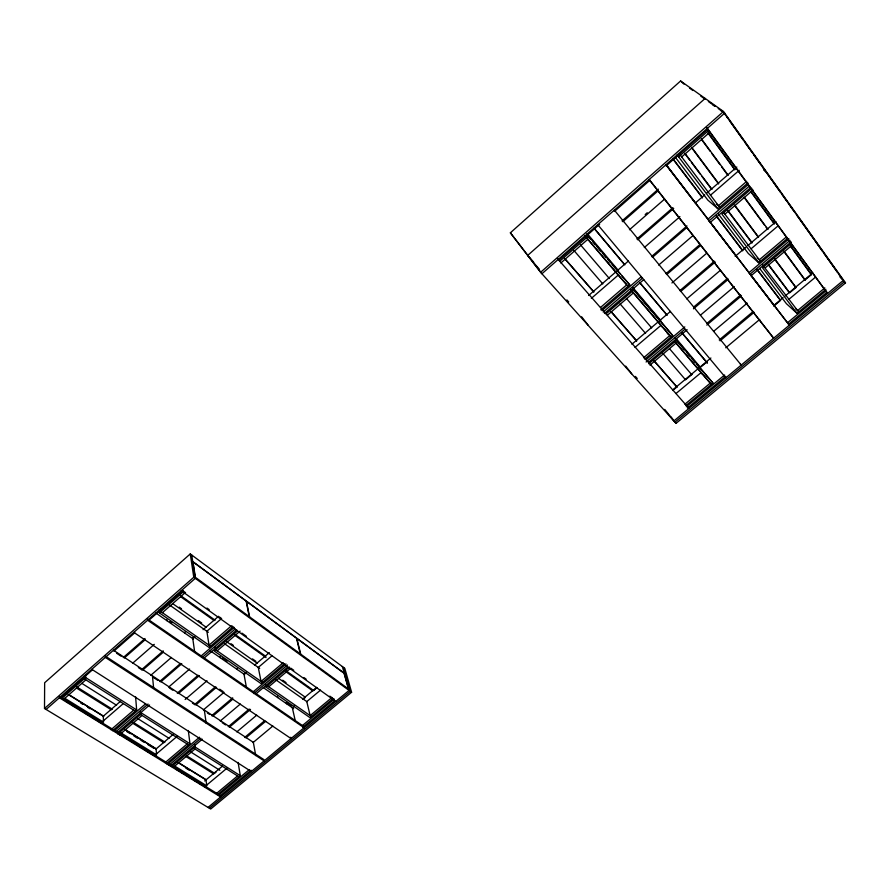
<?xml version="1.0" encoding="UTF-8"?>
<svg xmlns="http://www.w3.org/2000/svg" width="890" height="890" viewBox="0 0 890 890"><rect width="100%" height="100%" fill="white"/><g stroke="black" fill="none" stroke-linecap="round" stroke-linejoin="round"><path stroke-width="1.33" d="M44.5 708.496L44.656 682.741L190.26 553.936L344.808 668.368L351.595 692.253L210.685 809.032L44.5 708.496L193.775 577.243L190.26 553.936M510.37 232.813L680.594 80.968L723.503 111.484L845.5 282.909L676.033 423.362L540.608 272.296L510.37 232.813L541.921 273.753L724.694 113.141L723.726 112.451L725.328 114.71M705.147 98.423L527.681 255.419L533.577 262.005M540.608 272.296L723.503 111.484M46.091 709.452L195.299 578.344L191.739 555.026M60.52 697.905L92.504 669.803M148.819 620.33L182.839 590.448M558.92 260.058L599.615 224.313M666.109 165.885L707.572 129.462M113.942 651.091L134.791 632.79M614.412 211.453L649.9 180.269M61.877 698.428L85.64 677.568L85.551 674.931M232.468 627.317L209.106 647.464L159.332 612.843L183.474 591.65M559.51 261.438L588.39 236.072L586.566 234.026M676.667 155.216L678.614 156.84L708.596 130.518M63.535 699.451L85.852 679.86M162.403 612.676L185.064 592.785M560.856 262.984L587.99 239.176M681.684 156.94L709.842 132.232M123.221 657.588L145.003 638.531M622.043 220.909L658.355 189.125M124.344 657.944L145.114 639.765M622.811 221.71L658.144 190.783M645.183 214.535L647.252 212.732M132.543 663.328L154.282 644.36M629.43 229.776L664.63 199.06M141.599 669.681L163.237 650.857M636.862 238.998L672.885 207.682M142.734 670.037L163.371 652.103M637.652 239.811L673.719 208.449M102.951 716.495L120.562 701.242M194.843 636.851L192.785 638.631L194.71 652.303M203.087 629.697L218.551 616.292M588.657 295.48L628.462 260.97M695.402 202.953L704.724 194.877M706.794 193.074L736.831 167.042M150.766 675.321L171.347 657.488M644.327 247.531L679.938 216.659M101.026 722.891L123.109 703.779M221.276 618.773L206.858 631.266L209.028 645.161L230.966 626.237M591.349 298.361L618.194 275.121L626.76 284.822L600.516 307.462M710.431 195.255L739.223 170.324M159.61 681.529L180.592 663.406M651.569 256.52L686.969 225.938M160.79 681.885L181.794 663.74M652.37 257.344L686.78 227.629M110.994 729.722L133.689 710.142M746.721 181.338L718.486 205.701L716.461 203.966M112.563 730.69L136.648 709.931L135.591 696.692M600.75 309.82L629.72 284.833L588.39 236.072M675.477 157.43L707.828 200.094L717.919 208.805L747.9 182.951M114.387 730.723L145.459 703.946M201.029 656.064L234.07 627.584M601.918 310.588L641.334 276.612M707.606 219.496L748.39 184.352M115.956 731.68L148.052 704.046M202.653 657.02L235.316 628.885M603.186 312.034L642.58 278.103M708.807 221.065L749.569 185.954M168.666 687.069L189.614 669.024M658.7 265.075L692.987 235.55M117.525 732.648L149.598 705.036M204.166 658.055L236.818 629.953M604.466 313.48L643.826 279.594M710.009 222.622L750.737 187.567M117.869 733.95L141.899 713.268L189.97 743.762L166.63 763.498M237.563 630.954L214.234 651.024L261.082 683.62L284.7 663.64M606.112 313.825L633.969 289.851L672.684 335.519L644.705 359.182M751.861 188.402L721.957 214.145L758.725 262.75L787.628 238.309M119.427 734.906L142.055 715.449M217.182 650.835L240.1 631.132M607.381 315.26L633.524 292.777M724.894 214.201L753.029 190.004M177.266 693.154L198.125 675.254M665.976 273.664L699.696 244.717M178.467 693.521L199.349 675.599M666.788 274.509L700.552 245.529M185.142 699.495L207.014 680.783M671.928 282.964L706.627 253.283M194.599 704.546L215.324 686.869M679.871 290.63L714.37 261.204M195.8 704.936L216.559 687.236M680.683 291.475L715.237 262.027M155.783 749.191L173.461 734.161M246.096 672.373L243.982 674.175L246.374 687.113M254.54 665.197L269.314 652.626M631.9 344.219L670.47 311.411M735.185 256.365L745.642 247.465M747.745 245.685L775.991 221.655M203.376 709.92L224.069 692.32M686.757 298.884L720.132 270.504M154.359 755.71L177.077 736.408M271.828 655.93L258.267 667.444L261.07 681.428L283.287 662.627M635.004 347.411L660.914 325.406L669.847 335.53L643.515 357.813M751.049 248.833L778.528 225.493M211.586 715.738L232.702 697.838M693.688 307.05L727.564 278.336M212.832 716.105L232.924 699.084M693.455 308.819L728.443 279.171M165.151 762.585L187.123 743.995M786.526 236.796L759.315 259.813L757.245 257.978M167.276 764.454L199.494 737.22M253.339 691.697L286.068 664.018M645.973 359.76L684.81 326.919M748.846 272.785L788.952 238.876M220.264 720.989L240.3 704.068M700.452 315.171L734.261 286.602M168.989 765.166L200.84 738.255M253.706 693.577L287.481 665.041M646.118 361.996L684.933 329.211M749.97 274.254L790.053 240.389M170.457 766.068L202.297 739.19M256.198 693.666L287.837 666.944M648.365 362.475L687.147 329.723M751.093 275.711L791.143 241.891M171.625 766.579L194.932 746.91L194.587 744.251M333.272 698.472L310.109 717.718L265.921 686.98L289.495 667.077M648.754 363.776L676.667 340.214L713.001 383.078L686.001 405.506M791.344 243.404L762.508 267.757L796.984 313.325L825.887 289.317M173.094 767.48L195.021 748.991M268.747 686.78L290.897 668.09M649.945 365.134L676.178 342.995M765.322 267.779L792.434 244.906M228.263 726.707L249.256 709.019M707.016 323.315L740.614 295.002M229.52 727.086L250.535 709.386M706.794 325.084L741.492 295.847M236.818 731.892L256.721 715.16M713.658 331.303L747.2 303.123M244.628 737.476L264.441 720.878M719.22 339.958L753.263 311.433M245.896 737.866L265.732 721.256M720.055 340.848L754.153 312.29M204.678 780.975L222.444 766.134M294.445 705.97L292.332 707.739L295.246 720.711M302.923 698.884L316.695 687.38M672.807 389.831L710.888 358.014M773.532 305.671L783.067 297.705M785.18 295.936L812.726 272.918M214.112 773.655L216.237 771.875M303.123 699.284L305.248 697.515M313.725 690.429L316.907 687.781M672.762 390.476L677.023 386.916M691.919 374.468L685.534 379.808L662.36 352.841M706.827 362.019L700.441 367.348L675.666 338.033M773.899 305.982L780.285 300.642M789.875 292.632L796.261 287.303M804.783 280.183L811.168 274.843M253.049 742.572L272.841 726.051M725.762 347.801L759.737 319.421M204.744 786.727L226.794 768.337M320.534 690.117L306.783 701.587L310.143 715.616L331.937 697.515M676.044 393.491L701.053 372.632L710.265 383.123L684.866 404.227M789.119 299.151L815.607 277.046M216.292 793.613L237.563 775.935M824.852 287.904L797.596 310.543L795.671 308.797M217.694 794.47L240.3 775.691L238.108 762.43M218.439 795.248L249.378 769.561M302.578 725.394L334.329 699.028M686.323 406.774L724.616 374.979M787.539 322.736L825.942 290.852M219.83 796.116L250.769 770.451M302.867 727.208L334.607 700.864M687.447 408.054L725.717 376.292M788.596 324.116L826.977 292.265M208.026 807.419L349.069 690.418L342.339 666.532M673.875 420.959L843.564 280.194L840.104 277.268M209.361 808.231L350.326 691.341L343.573 667.444M844.532 281.552L674.954 422.16L664.741 409.4M63.335 699.418L100.659 722.402M121.897 735.474L154.126 755.321M174.685 768.115L204.5 786.326M65.916 701.276L68.274 702.733M71.823 704.913L74.193 706.371M78.921 709.285L81.29 710.743M84.839 712.923L88.388 715.104M91.937 717.296L95.486 719.476M97.855 720.933L100.225 722.391M125.39 737.888L127.737 739.323M138.273 745.809L141.777 747.967M144.124 749.413L153.492 755.176M175.897 768.971L179.391 771.118M181.716 772.553L184.041 773.977M187.534 776.136L191.016 778.283M193.341 779.707L196.835 781.854M200.317 784.001L202.653 785.436M64.703 698.216L103.552 722.168L103.262 716.227L68.141 694.456M120.595 732.681L156.629 754.898M174.896 766.168L206.78 785.837L205.979 779.885L177.778 762.407M68.908 694.667L103.819 716.305M124.889 729.377L156.518 748.98M178.545 762.641L206.369 779.885M124.845 729.6L156.061 748.946L156.518 753.708M80.656 702.978L83.026 704.435M87.754 707.361L90.112 708.829M126.736 731.513L130.274 733.705M133.823 735.897L137.36 738.088M140.909 740.291L144.447 742.482M147.996 744.674L153.903 748.334M185.799 768.092L189.336 770.284M76.451 686.735L112.396 709.252M133.4 722.413L164.917 742.16M186.856 755.91L214.568 773.265M76.484 688.026L111.306 709.819M132.332 722.98L163.882 742.716M185.854 756.478L213.6 773.844M81.813 683.342L116.579 705.247M137.572 718.475L169.056 738.311M189.848 751.405L219.841 770.306M85.64 677.568L136.648 709.931M194.932 746.91L240.3 775.691M135.247 711.132L84.216 678.814L84.127 676.178M188.602 744.919L140.509 714.47L140.286 711.822M193.564 748.067L238.954 776.814M91.781 669.313L251.292 771.53L251.058 770.206M105.265 656.086L263.863 759.571L264.119 760.894L105.332 657.399M116.612 653.238L121.185 656.253M138.362 667.544L141.799 669.814M153.258 677.346L157.864 680.383M169.389 687.959L172.838 690.24M192.429 703.122L194.732 704.635M207.348 712.946L209.628 714.448M222.166 722.691L225.582 724.938M113.497 650.256L253.339 742.338L255.764 755.61M219.685 689.205L223.123 691.53M133.811 632.367L291.041 738.555L290.763 737.254M169.801 621.565L171.815 622.967M222.2 657.966L224.369 659.468M224.736 659.724L227.006 661.303M288.36 703.934L286.346 702.533L286.613 703.768M288.894 704.302L291.141 705.859M155.872 613.01L193.141 638.886M210.173 650.712L244.772 674.72M263.351 687.614L293.667 708.663M210.541 646.218L160.801 611.564L160.5 608.805M262.494 682.419L215.669 649.789L215.258 647.264M267.334 685.79L311.5 716.561M169.3 604.833L208.36 632.312M224.703 643.826L259.68 668.435M275.655 679.682L307.005 701.743M179.246 607.147L181.493 608.738M198.337 620.642L201.707 623.011M231.044 643.737L233.302 645.328M252.493 658.889L255.886 661.281M282.697 680.216L286.046 682.585M172.66 603.598L206.391 627.406M226.739 641.757L257.255 663.306M278.492 678.291L305.303 697.215M683.976 84.138L680.594 80.968M689.561 88.121L692.91 90.502M700.73 96.076L705.203 99.257M708.373 101.516L714.959 106.21M718.208 108.524L721.445 110.827M712.868 104.864L715.059 106.422M720.533 110.327L723.815 112.663L727.853 118.326M180.414 595.455L215.124 620.219M235.394 634.681L265.798 656.364M285.824 670.648L313.647 690.495M180.57 596.656L214.212 620.63M234.493 635.082L266.054 657.588M286.102 671.872L312.835 690.929M182.183 590.281L185.565 592.707M206.981 608.048L209.228 609.672M219.374 616.937L221.632 618.561M231.767 625.826L234.026 627.439M241.913 633.102L246.419 636.328M291.497 668.646L293.756 670.27M303.902 677.535L306.149 679.159M329.823 696.125L332.07 697.738M181.226 590.715L335.797 701.431M195.11 577.12L348.713 689.16M193.775 577.243L351.595 692.253M192.741 561.568L344.23 673.24M763.676 170.001L765.745 171.559L762.519 167.02M843.431 281.218L845.5 282.909M678.458 153.636L680.416 155.261L719.676 207.281M762.318 264.63L798.653 311.945M758.725 262.75L748.356 253.539L718.486 214.134M796.984 313.325L786.393 303.679L759.637 268.413M740.369 364.132L741.248 365.078L614.345 210.107M724.972 376.915L725.828 377.861L597.757 224.692M532.598 261.593L539.329 269.125M566.885 299.886L568.721 301.944M635.404 376.414L637.24 378.473M621.977 276.111L629.72 284.833M632.245 287.904L633.969 289.851M584.83 235.55L628.029 286.302M672.684 335.519L632.467 288.538M674.865 338.189L676.667 340.214M630.554 289.361L671.027 336.921M713.001 383.078L696.714 364.299M668.735 334.495L666.944 332.459L668.69 334.551M565.617 259.613L593.897 291.976M611.196 311.767L636.695 340.948M654.072 360.828L676.934 386.983M564.482 258.367L593.697 291.798M611.018 311.611L636.528 340.803M654.45 361.307L676.823 386.905M573.727 250.257L602.808 283.91M620.041 303.846L645.573 333.394M580.425 244.761L609.383 278.548M626.393 298.384L651.691 327.909M669.458 348.635L691.73 374.634M675.009 341.615L711.377 384.424M587.356 238.832L618.55 275.533M632.59 292.065L662.093 326.786M675.732 342.839L702.154 373.934M587.467 233.925L618.528 270.627M632.901 287.603L660.758 320.478M587.278 235.238L590.838 239.432M592.618 241.535L595.288 244.683M597.079 246.786L600.639 250.991M602.419 253.083L605.979 257.288M607.759 259.391L610.429 262.539M612.209 264.642L615.769 268.836M617.549 270.938L620.219 274.087M675.599 339.39L684.388 349.77M687.035 352.885L689.672 356M691.43 358.069L694.945 362.219M594.031 228.163L624.847 264.842M639.765 282.597L666.955 314.971M681.907 332.76L707.417 363.12L681.985 332.916M594.175 228.407L624.079 263.996M639.865 282.786L667.044 315.138M688.193 407.431L689.005 408.421L557.452 258.601L558.163 259.48M671.038 417.054L676.033 423.362M649.233 179.446L773.644 338.2L649.244 179.769M625.681 366.101L631.689 373.755M581.626 316.784L588.179 325.217M666.154 164.583L789.341 325.184L691.419 197.892M666.243 165.073L695.824 203.632M711.822 224.48L736.23 256.298M750.559 274.977L774.178 305.748M666.12 164.928L689.728 195.7M672.729 158.809L702.455 197.892M715.872 215.525L742.694 250.802M756.978 269.57L780.486 300.475M672.751 158.442L702.51 197.569M716.75 216.303L742.761 250.502M757.045 269.281L780.575 300.219M678.614 156.84L717.919 208.805M723.715 212.632L760.438 261.304M684.877 153.247L711.989 189.347M727.831 210.429L752.017 242.625M768.381 264.408L789.619 292.688M684.822 153.625L689.75 160.178M691.397 162.358L700.43 174.384M702.065 176.576L711.099 188.591M728.598 211.876L751.939 242.937M768.637 265.164L788.673 291.831M691.597 147.673L718.586 183.907M734.361 205.089L758.436 237.408M774.712 259.246L795.86 287.637M691.664 147.284L718.675 183.551M734.951 205.412L758.547 237.107M774.823 258.968L795.983 287.381M701.365 138.773L728.22 175.286M744.396 197.291L767.859 229.186M784.034 251.191L805.072 279.783M702.088 140.286L710.22 151.333M711.844 153.547L719.977 164.606M721.601 166.808L727.297 174.551M744.285 197.636L764.499 225.114M766.112 227.306L767.725 229.509M784.713 252.593L804.927 280.061M708.195 132.777L734.94 169.456M751.049 191.561L774.422 223.613M790.531 245.707L811.469 274.443M708.095 133.189L734.817 169.845M750.926 191.929L774.278 223.946M790.376 246.018L811.313 274.732M726.93 116.957L749.413 148.541M751.015 150.788L842.53 279.349M729.466 120.595L743.172 139.841M744.785 142.111L752.039 152.301M753.652 154.571L760.906 164.761M766.001 171.915L771.597 179.78M773.199 182.027L780.408 192.151M781.999 194.398L786.805 201.14M788.406 203.387L794.803 212.376M797.206 215.747L805.205 226.983M805.506 227.406L813.493 238.631M815.095 240.879L822.282 250.969M823.873 253.216L837.457 272.284M839.059 274.532L842.252 279.015M348.446 688.86L344.041 673.218L296.848 638.43L300.653 653.994M300.264 653.705L296.459 638.141L246.441 601.273L249.556 616.714M277.413 696.325L277.669 697.56M265.398 684.432L265.921 686.98M249.222 616.481L246.118 601.039L193.019 561.89L195.355 577.176M237.085 668.312L237.307 669.536M220.019 656.453L220.231 657.688M204.322 710.064L206.213 723.325M192.785 637.529L192.952 638.753M184.875 632.034L185.042 633.268M188.313 730.501L189.97 743.762M166.775 619.462L166.919 620.686M159.032 610.084L159.332 612.843M152.446 675.91L153.603 687.803M220.431 795.615L59.385 696.425L59.396 697.771L220.62 796.962L220.431 795.615M304.069 727.742L147.618 620.241L147.495 618.973L303.779 726.451L304.069 727.742M707.405 128.338L706.46 127.626L827.555 293.478L707.405 128.338"/></g></svg>
